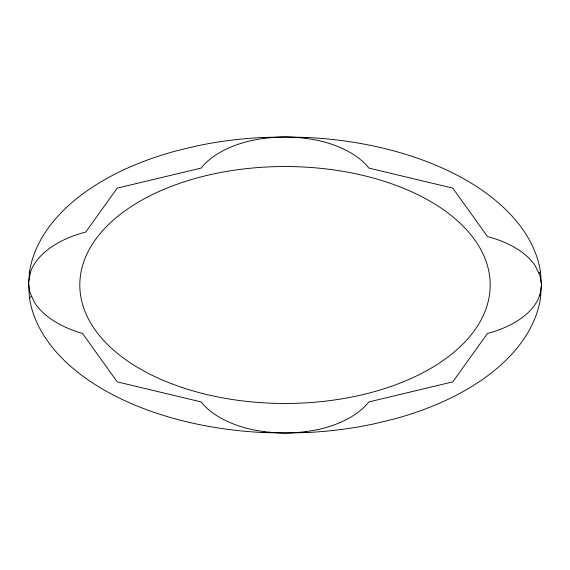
<?xml version="1.0" encoding="UTF-8"?>
<svg xmlns="http://www.w3.org/2000/svg" width="570" height="570" viewBox="0 0 570 570"><rect width="100%" height="100%" fill="white"/><g stroke="black" fill="none" stroke-linecap="round" stroke-linejoin="round"><path stroke-width="0.85" d="M29.476 272.097L28.5 285L29.476 297.903A256.5 148.086 0 0 0 262.642 432.523L285 433.086L307.358 432.523A256.5 148.086 0 0 0 372.73 424.158L393.4 419.214A256.5 148.086 0 0 0 540.524 297.903L541.5 285L540.524 272.097A256.5 148.086 0 0 0 307.358 137.477L285 136.914L262.642 137.477A256.5 148.086 0 0 0 197.27 145.842L176.6 150.786A256.5 148.086 0 0 0 29.476 272.097L30.424 272.766M539.804 295.132L541.5 285L539.833 274.918L534.881 265.2A92.169 53.21 0 0 0 487.514 236.571L452.772 188.136L368.883 168.079A92.169 53.21 0 0 0 319.293 140.733C296.742 135.831 273.258 135.831 250.707 140.733A92.169 53.21 0 0 0 201.117 168.079L117.228 188.136L85.742 232.026A97.235 56.138 0 0 0 30.637 271.669L28.593 282.136L29.968 292.638L34.713 302.805A97.235 56.138 0 0 0 82.486 333.429L117.228 381.864L201.117 401.921A92.169 53.21 0 0 0 250.707 429.267C273.258 434.169 296.742 434.169 319.293 429.267A92.169 53.21 0 0 0 368.883 401.921L452.772 381.864L487.514 333.429A92.112 53.181 0 0 0 539.811 295.132L540.695 295.645M29.476 297.903L31.692 296.336M538.956 273.201L540.524 272.097M305.435 138.382L307.358 137.477M262.642 432.523L264.565 431.618M262.642 137.477L264.565 138.382M305.435 431.618L307.358 432.523M182.4 387.6A205.2 118.475 0 0 0 490.2 285A205.2 118.475 0 0 0 182.4 182.4A205.2 118.475 0 0 0 182.4 387.6"/></g></svg>
